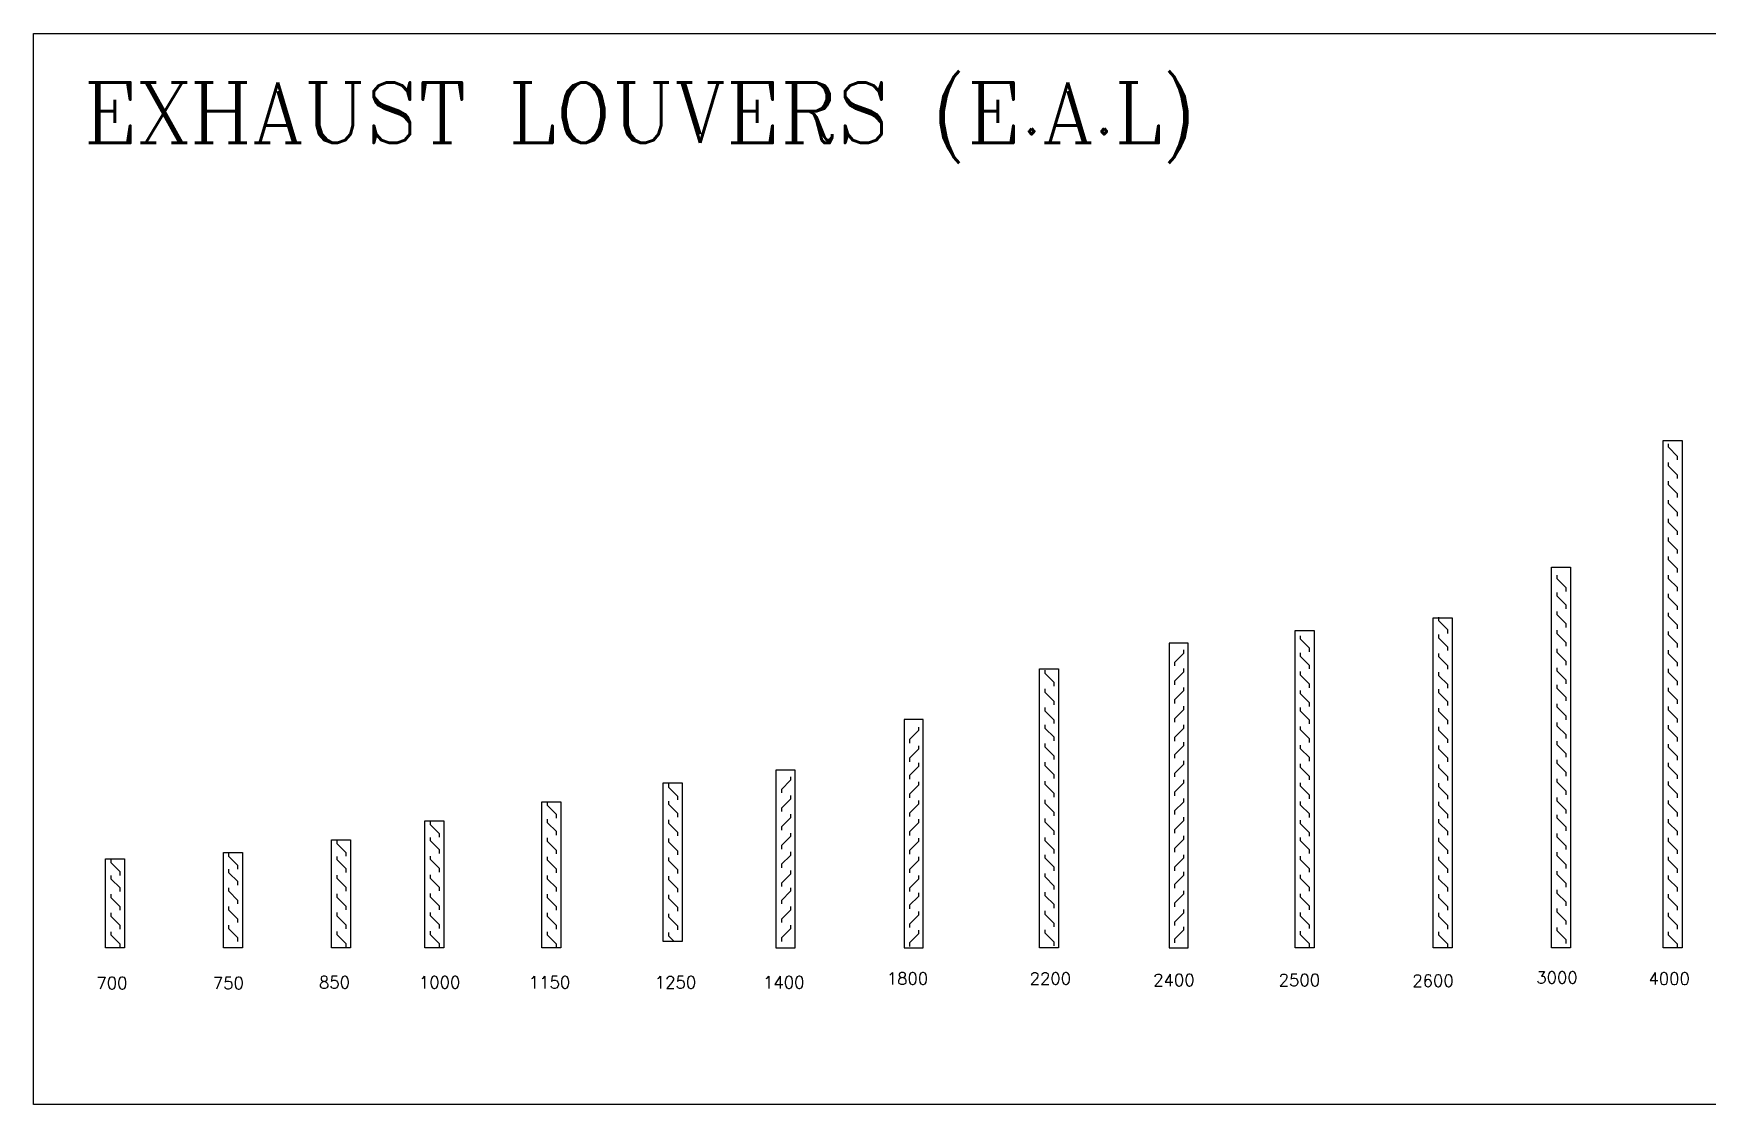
# Model space of a CAD drawing. Extents: x 462150 to 608263, y 35809 to 85242.
# Drawn here: x 558379 to 571571, y 56650 to 65093 of the extents above; entities that cross this region are included whole.
import ezdxf

# ---------------------------------------------------------------- set-up
doc = ezdxf.new("R2010")
doc.units = 0
doc.header["$LTSCALE"] = 500
doc.header["$MEASUREMENT"] = 0
for name, color, linetype in [('AC-LOUVER', 2, 'Continuous'), ('MH-RLD', 2, 'Continuous'), ('PL-W-TEXT', 7, 'Continuous')]:
    doc.layers.add(name, color=color, linetype=linetype)
doc.styles.add('FF-LOOP', font='romanc.shx', dxfattribs={"height": 2})

# ---------------------------------------------------------------- blocks, each defined once
blk = doc.blocks.new('R_ARW')
at = {"color": 2}
blk.add_lwpolyline([(0, 0, 0, 0.45, 0), (0, 1.1, 0, 0, 0), (0, 1.77, 0, 0, 0), (0.22, 2, 0, 0, 0), (-0.22, 2, 0, 0, 0), (0, 2.22, 0, 0, 0), (0, 2.9, 0, 0, 0)], format="xyseb", dxfattribs=at)
blk = doc.blocks.new('EAL-700')
at = {"layer": 'AC-LOUVER'}
blk.add_lwpolyline([(-700, 0), (0, 0), (0, -150), (-700, -150)], close=True, dxfattribs=at)
for points in [[(-571, -35), (-599, -35), (-670, -106), (-698, -106)], [(-444, -35), (-472, -35), (-542, -106), (-570, -106)], [(-296, -35), (-324, -35), (-395, -106), (-423, -106)], [(-148, -35), (-176, -35), (-247, -106), (-275, -106)], [(0, -35), (-28, -35), (-99, -106), (-127, -106)]]:
    blk.add_lwpolyline(points, dxfattribs=at)
at = {"layer": 'MH-RLD', "xscale": -85, "yscale": 85, "zscale": 85}
for p in [(-567, -428), (-167, -428)]:
    blk.add_blockref('R_ARW', p, dxfattribs=at)
blk = doc.blocks.new('EAL-750')
at = {"layer": 'AC-LOUVER'}
blk.add_lwpolyline([(0, 0), (-750, 0), (-750, 150), (0, 150)], close=True, dxfattribs=at)
for points in [[(-700, 35), (-672, 35), (-601, 106), (-573, 106)], [(-552, 35), (-524, 35), (-453, 106), (-425, 106)], [(-404, 35), (-376, 35), (-305, 106), (-277, 106)], [(-256, 35), (-228, 35), (-158, 106), (-130, 106)], [(-129, 35), (-101, 35), (-30, 106), (-2, 106)]]:
    blk.add_lwpolyline(points, dxfattribs=at)
at = {"layer": 'MH-RLD', "xscale": -85, "yscale": 85, "zscale": 85, "rotation": 180}
for p in [(-666, 428), (-380, 428), (-93, 428)]:
    blk.add_blockref('R_ARW', p, dxfattribs=at)
blk = doc.blocks.new('EAL-850')
at = {"layer": 'AC-LOUVER'}
blk.add_lwpolyline([(0, -150), (-850, -150), (-850, 0), (0, 0)], close=True, dxfattribs=at)
for points in [[(-848, -115), (-820, -115), (-749, -44), (-721, -44)], [(-700, -115), (-672, -115), (-601, -44), (-573, -44)], [(-552, -115), (-524, -115), (-453, -44), (-425, -44)], [(-404, -115), (-376, -115), (-305, -44), (-277, -44)], [(-256, -115), (-228, -115), (-158, -44), (-130, -44)], [(-129, -115), (-101, -115), (-30, -44), (-2, -44)]]:
    blk.add_lwpolyline(points, dxfattribs=at)
at = {"layer": 'MH-RLD', "xscale": -85, "yscale": 85, "zscale": 85, "rotation": 180}
for p in [(-705, 278), (-419, 278), (-133, 278)]:
    blk.add_blockref('R_ARW', p, dxfattribs=at)
blk = doc.blocks.new('EAL-1000')
at = {"layer": 'AC-LOUVER'}
blk.add_lwpolyline([(0, -150), (-1000, -150), (-1000, 0), (0, 0)], close=True, dxfattribs=at)
for points in [[(-996, -115), (-968, -115), (-897, -44), (-869, -44)], [(-848, -115), (-820, -115), (-749, -44), (-721, -44)], [(-700, -115), (-672, -115), (-601, -44), (-573, -44)], [(-552, -115), (-524, -115), (-453, -44), (-425, -44)], [(-404, -115), (-376, -115), (-305, -44), (-277, -44)], [(-256, -115), (-228, -115), (-158, -44), (-130, -44)], [(-129, -115), (-101, -115), (-30, -44), (-2, -44)]]:
    blk.add_lwpolyline(points, dxfattribs=at)
at = {"layer": 'MH-RLD', "xscale": -85, "yscale": 85, "zscale": 85, "rotation": 180}
for p in [(-781, 278), (-495, 278), (-208, 278)]:
    blk.add_blockref('R_ARW', p, dxfattribs=at)
blk = doc.blocks.new('EAL-1150')
at = {"layer": 'AC-LOUVER'}
blk.add_lwpolyline([(-1150, 0), (0, 0), (0, -150), (-1150, -150)], close=True, dxfattribs=at)
for points in [[(-1023, -35), (-1051, -35), (-1122, -106), (-1150, -106)], [(-888, -35), (-916, -35), (-986, -106), (-1014, -106)], [(-740, -35), (-768, -35), (-838, -106), (-866, -106)], [(-592, -35), (-620, -35), (-690, -106), (-718, -106)], [(-444, -35), (-472, -35), (-542, -106), (-570, -106)], [(-296, -35), (-324, -35), (-395, -106), (-423, -106)], [(-148, -35), (-176, -35), (-247, -106), (-275, -106)], [(0, -35), (-28, -35), (-99, -106), (-127, -106)]]:
    blk.add_lwpolyline(points, dxfattribs=at)
at = {"layer": 'MH-RLD', "xscale": -85, "yscale": 85, "zscale": 85}
for p in [(-982, -428), (-582, -428), (-182, -428)]:
    blk.add_blockref('R_ARW', p, dxfattribs=at)
blk = doc.blocks.new('EAL-1400')
at = {"layer": 'AC-LOUVER'}
blk.add_lwpolyline([(0, -1400), (0, 0), (-150, 0), (-150, -1400)], close=True, dxfattribs=at)
for points in [[(-35, -52), (-35, -80), (-106, -151), (-106, -179)], [(-35, -200), (-35, -228), (-106, -299), (-106, -327)], [(-35, -348), (-35, -376), (-106, -446), (-106, -474)], [(-35, -496), (-35, -524), (-106, -594), (-106, -622)], [(-35, -644), (-35, -672), (-106, -742), (-106, -770)], [(-35, -792), (-35, -820), (-106, -890), (-106, -918)], [(-35, -927), (-35, -955), (-106, -1026), (-106, -1054)], [(-35, -1075), (-35, -1103), (-106, -1174), (-106, -1202)], [(-35, -1223), (-35, -1251), (-106, -1322), (-106, -1350)]]:
    blk.add_lwpolyline(points, dxfattribs=at)
at = {"layer": 'MH-RLD', "xscale": 85, "yscale": 85, "zscale": 85, "rotation": 270}
for p in [(-428, -99), (-428, -499), (-428, -899), (-428, -1299)]:
    blk.add_blockref('R_ARW', p, dxfattribs=at)
blk = doc.blocks.new('EAL-1800')
at = {"layer": 'AC-LOUVER'}
blk.add_lwpolyline([(0, -1800), (0, 0), (-150, 0), (-150, -1800)], close=True, dxfattribs=at)
for points in [[(-35, -60), (-35, -87), (-106, -158), (-106, -186)], [(-35, -207), (-35, -235), (-106, -306), (-106, -334)], [(-35, -343), (-35, -371), (-106, -442), (-106, -470)], [(-35, -491), (-35, -519), (-106, -590), (-106, -618)], [(-35, -639), (-35, -667), (-106, -738), (-106, -766)], [(-35, -787), (-35, -815), (-106, -886), (-106, -914)], [(-35, -935), (-35, -963), (-106, -1034), (-106, -1062)], [(-35, -1083), (-35, -1111), (-106, -1182), (-106, -1210)], [(-35, -1231), (-35, -1259), (-106, -1329), (-106, -1357)], [(-35, -1367), (-35, -1395), (-106, -1465), (-106, -1493)], [(-35, -1515), (-35, -1542), (-106, -1613), (-106, -1641)], [(-35, -1662), (-35, -1690), (-106, -1761), (-106, -1789)]]:
    blk.add_lwpolyline(points, dxfattribs=at)
at = {"layer": 'MH-RLD', "xscale": 85, "yscale": 85, "zscale": 85, "rotation": 270}
for p in [(-428, -99), (-428, -499), (-428, -899), (-428, -1299), (-428, -1699)]:
    blk.add_blockref('R_ARW', p, dxfattribs=at)
blk = doc.blocks.new('EAL-2200')
at = {"layer": 'AC-LOUVER'}
blk.add_lwpolyline([(0, 0), (0, -2200), (-150, -2200), (-150, 0)], close=True, dxfattribs=at)
for points in [[(-35, -138), (-35, -110), (-106, -39), (-106, -11)], [(-35, -285), (-35, -258), (-106, -187), (-106, -159)], [(-35, -433), (-35, -405), (-106, -335), (-106, -307)], [(-35, -569), (-35, -541), (-106, -471), (-106, -443)], [(-35, -717), (-35, -689), (-106, -618), (-106, -590)], [(-35, -865), (-35, -837), (-106, -766), (-106, -738)], [(-35, -1013), (-35, -985), (-106, -914), (-106, -886)], [(-35, -1161), (-35, -1133), (-106, -1062), (-106, -1034)], [(-35, -1309), (-35, -1281), (-106, -1210), (-106, -1182)], [(-35, -1457), (-35, -1429), (-106, -1358), (-106, -1330)], [(-35, -1593), (-35, -1565), (-106, -1494), (-106, -1466)], [(-35, -1740), (-35, -1713), (-106, -1642), (-106, -1614)], [(-35, -1888), (-35, -1860), (-106, -1790), (-106, -1762)], [(-35, -2036), (-35, -2008), (-106, -1938), (-106, -1910)], [(-35, -2184), (-35, -2156), (-106, -2086), (-106, -2058)]]:
    blk.add_lwpolyline(points, dxfattribs=at)
at = {"layer": 'MH-RLD', "xscale": -85, "yscale": 85, "zscale": 85, "rotation": 270}
for p in [(-428, -101), (-428, -501), (-428, -901), (-428, -1301), (-428, -1701), (-428, -2101)]:
    blk.add_blockref('R_ARW', p, dxfattribs=at)
blk = doc.blocks.new('EAL-2400')
at = {"layer": 'AC-LOUVER'}
blk.add_lwpolyline([(-150, -2400), (-150, 0), (0, 0), (0, -2400)], close=True, dxfattribs=at)
for points in [[(-115, -51), (-115, -79), (-44, -150), (-44, -178)], [(-115, -199), (-115, -227), (-44, -298), (-44, -326)], [(-115, -347), (-115, -375), (-44, -446), (-44, -474)], [(-115, -495), (-115, -523), (-44, -594), (-44, -622)], [(-115, -643), (-115, -671), (-44, -742), (-44, -770)], [(-115, -779), (-115, -807), (-44, -878), (-44, -905)], [(-115, -927), (-115, -955), (-44, -1025), (-44, -1053)], [(-115, -1075), (-115, -1103), (-44, -1173), (-44, -1201)], [(-115, -1223), (-115, -1251), (-44, -1321), (-44, -1349)], [(-115, -1371), (-115, -1399), (-44, -1469), (-44, -1497)], [(-115, -1518), (-115, -1546), (-44, -1617), (-44, -1645)], [(-115, -1666), (-115, -1694), (-44, -1765), (-44, -1793)], [(-115, -1802), (-115, -1830), (-44, -1901), (-44, -1929)], [(-115, -1950), (-115, -1978), (-44, -2049), (-44, -2077)], [(-115, -2098), (-115, -2126), (-44, -2197), (-44, -2225)], [(-115, -2234), (-115, -2262), (-44, -2333), (-44, -2360)]]:
    blk.add_lwpolyline(points, dxfattribs=at)
at = {"layer": 'MH-RLD', "xscale": -85, "yscale": 85, "zscale": 85, "rotation": 90}
for p in [(278, -185), (278, -585), (278, -985), (278, -1385), (278, -1785), (278, -2185)]:
    blk.add_blockref('R_ARW', p, dxfattribs=at)
blk = doc.blocks.new('EAL-2500')
at = {"layer": 'AC-LOUVER'}
blk.add_lwpolyline([(150, 0), (150, -2500), (0, -2500), (0, 0)], close=True, dxfattribs=at)
for points in [[(115, -166), (115, -138), (44, -67), (44, -40)], [(115, -302), (115, -274), (44, -203), (44, -175)], [(115, -450), (115, -422), (44, -351), (44, -323)], [(115, -598), (115, -570), (44, -499), (44, -471)], [(115, -734), (115, -706), (44, -635), (44, -607)], [(115, -882), (115, -854), (44, -783), (44, -755)], [(115, -1029), (115, -1001), (44, -931), (44, -903)], [(115, -1177), (115, -1149), (44, -1079), (44, -1051)], [(115, -1325), (115, -1297), (44, -1227), (44, -1199)], [(115, -1473), (115, -1445), (44, -1375), (44, -1347)], [(115, -1621), (115, -1593), (44, -1522), (44, -1495)], [(115, -1757), (115, -1729), (44, -1658), (44, -1630)], [(115, -1905), (115, -1877), (44, -1806), (44, -1778)], [(115, -2053), (115, -2025), (44, -1954), (44, -1926)], [(115, -2201), (115, -2173), (44, -2102), (44, -2074)], [(115, -2349), (115, -2321), (44, -2250), (44, -2222)], [(115, -2497), (115, -2469), (44, -2398), (44, -2370)]]:
    blk.add_lwpolyline(points, dxfattribs=at)
at = {"layer": 'MH-RLD', "xscale": -85, "yscale": 85, "zscale": 85, "rotation": 270}
for p in [(-278, -215), (-278, -615), (-278, -1015), (-278, -1415), (-278, -1815), (-278, -2215)]:
    blk.add_blockref('R_ARW', p, dxfattribs=at)
blk = doc.blocks.new('EAL-2600')
at = {"layer": 'AC-LOUVER'}
blk.add_lwpolyline([(-150, -2600), (-150, 0), (0, 0), (0, -2600)], close=True, dxfattribs=at)
for points in [[(-115, 0), (-115, -28), (-44, -99), (-44, -127)], [(-115, -148), (-115, -176), (-44, -247), (-44, -275)], [(-115, -296), (-115, -324), (-44, -395), (-44, -423)], [(-115, -444), (-115, -472), (-44, -542), (-44, -570)], [(-115, -592), (-115, -620), (-44, -690), (-44, -718)], [(-115, -740), (-115, -768), (-44, -838), (-44, -866)], [(-115, -888), (-115, -916), (-44, -986), (-44, -1014)], [(-115, -1023), (-115, -1051), (-44, -1122), (-44, -1150)], [(-115, -1171), (-115, -1199), (-44, -1270), (-44, -1298)], [(-115, -1319), (-115, -1347), (-44, -1418), (-44, -1446)], [(-115, -1467), (-115, -1495), (-44, -1566), (-44, -1594)], [(-115, -1615), (-115, -1643), (-44, -1714), (-44, -1742)], [(-115, -1763), (-115, -1791), (-44, -1862), (-44, -1890)], [(-115, -1911), (-115, -1939), (-44, -2010), (-44, -2038)], [(-115, -2047), (-115, -2075), (-44, -2145), (-44, -2173)], [(-115, -2195), (-115, -2223), (-44, -2293), (-44, -2321)], [(-115, -2343), (-115, -2371), (-44, -2441), (-44, -2469)], [(-115, -2478), (-115, -2506), (-44, -2577), (-44, -2605)]]:
    blk.add_lwpolyline(points, dxfattribs=at)
at = {"layer": 'MH-RLD', "xscale": -85, "yscale": 85, "zscale": 85, "rotation": 90}
for p in [(278, -300), (278, -700), (278, -1100), (278, -1500), (278, -1900), (278, -2300)]:
    blk.add_blockref('R_ARW', p, dxfattribs=at)
blk = doc.blocks.new('EAL-3000')
at = {"layer": 'AC-LOUVER'}
blk.add_lwpolyline([(-3000, 150), (0, 150), (0, 0), (-3000, 0)], close=True, dxfattribs=at)
for points in [[(-2809, 115), (-2837, 115), (-2908, 44), (-2936, 44)], [(-2673, 115), (-2701, 115), (-2772, 44), (-2800, 44)], [(-2525, 115), (-2553, 115), (-2624, 44), (-2652, 44)], [(-2377, 115), (-2405, 115), (-2476, 44), (-2504, 44)], [(-2229, 115), (-2257, 115), (-2328, 44), (-2356, 44)], [(-2081, 115), (-2109, 115), (-2180, 44), (-2208, 44)], [(-1946, 115), (-1974, 115), (-2044, 44), (-2072, 44)], [(-1798, 115), (-1826, 115), (-1896, 44), (-1924, 44)], [(-1650, 115), (-1678, 115), (-1748, 44), (-1776, 44)], [(-1502, 115), (-1530, 115), (-1601, 44), (-1628, 44)], [(-1354, 115), (-1382, 115), (-1453, 44), (-1481, 44)], [(-1206, 115), (-1234, 115), (-1305, 44), (-1333, 44)], [(-1058, 115), (-1086, 115), (-1157, 44), (-1185, 44)], [(-922, 115), (-950, 115), (-1021, 44), (-1049, 44)], [(-774, 115), (-802, 115), (-873, 44), (-901, 44)], [(-626, 115), (-654, 115), (-725, 44), (-753, 44)], [(-478, 115), (-506, 115), (-577, 44), (-605, 44)], [(-331, 115), (-359, 115), (-429, 44), (-457, 44)], [(-183, 115), (-211, 115), (-281, 44), (-309, 44)], [(-35, 115), (-63, 115), (-133, 44), (-161, 44)]]:
    blk.add_lwpolyline(points, dxfattribs=at)
at = {"layer": 'MH-RLD', "xscale": -85, "yscale": 85, "zscale": 85}
for p in [(-2700, -278), (-2300, -278), (-1900, -278), (-1500, -278), (-1100, -278), (-700, -278), (-300, -278)]:
    blk.add_blockref('R_ARW', p, dxfattribs=at)
blk = doc.blocks.new('EAL-4000')
at = {"layer": 'AC-LOUVER'}
blk.add_lwpolyline([(150, 0), (150, -4000), (0, -4000), (0, 0)], close=True, dxfattribs=at)
for points in [[(115, -154), (115, -126), (44, -55), (44, -27)], [(115, -302), (115, -274), (44, -203), (44, -175)], [(115, -450), (115, -422), (44, -351), (44, -323)], [(115, -598), (115, -570), (44, -499), (44, -471)], [(115, -746), (115, -718), (44, -647), (44, -619)], [(115, -893), (115, -865), (44, -795), (44, -767)], [(115, -1041), (115, -1013), (44, -943), (44, -915)], [(115, -1189), (115, -1161), (44, -1091), (44, -1063)], [(115, -1337), (115, -1309), (44, -1239), (44, -1211)], [(115, -1485), (115, -1457), (44, -1387), (44, -1359)], [(115, -1633), (115, -1605), (44, -1534), (44, -1506)], [(115, -1781), (115, -1753), (44, -1682), (44, -1654)], [(115, -1929), (115, -1901), (44, -1830), (44, -1802)], [(115, -2077), (115, -2049), (44, -1978), (44, -1950)], [(115, -2225), (115, -2197), (44, -2126), (44, -2098)], [(115, -2373), (115, -2345), (44, -2274), (44, -2246)], [(115, -2521), (115, -2493), (44, -2422), (44, -2394)], [(115, -2669), (115, -2641), (44, -2570), (44, -2542)], [(115, -2817), (115, -2789), (44, -2718), (44, -2690)], [(115, -2964), (115, -2937), (44, -2866), (44, -2838)], [(115, -3112), (115, -3084), (44, -3014), (44, -2986)], [(115, -3260), (115, -3232), (44, -3162), (44, -3134)], [(115, -3408), (115, -3380), (44, -3310), (44, -3282)], [(115, -3556), (115, -3528), (44, -3458), (44, -3430)], [(115, -3704), (115, -3676), (44, -3605), (44, -3577)], [(115, -3852), (115, -3824), (44, -3753), (44, -3725)], [(115, -4000), (115, -3972), (44, -3901), (44, -3873)]]:
    blk.add_lwpolyline(points, dxfattribs=at)
at = {"layer": 'MH-RLD', "xscale": -85, "yscale": 85, "zscale": 85, "rotation": 270}
for p in [(-278, -188), (-278, -588), (-278, -988), (-278, -1388), (-278, -1788), (-278, -2188), (-278, -2588), (-278, -2988), (-278, -3388), (-278, -3788)]:
    blk.add_blockref('R_ARW', p, dxfattribs=at)
blk = doc.blocks.new('EAL-1250')
at = {"layer": 'AC-LOUVER'}
blk.add_lwpolyline([(0, 0), (0, -1250), (-150, -1250), (-150, 0)], close=True, dxfattribs=at)
for points in [[(-35, -135), (-35, -107), (-106, -37), (-106, -9)], [(-35, -271), (-35, -243), (-106, -172), (-106, -144)], [(-35, -419), (-35, -391), (-106, -320), (-106, -292)], [(-35, -567), (-35, -539), (-106, -468), (-106, -440)], [(-35, -715), (-35, -687), (-106, -616), (-106, -588)], [(-35, -863), (-35, -835), (-106, -764), (-106, -736)], [(-35, -1011), (-35, -983), (-106, -912), (-106, -884)], [(-35, -1159), (-35, -1131), (-106, -1060), (-106, -1032)], [(-64, -1250), (-106, -1208), (-106, -1180)]]:
    blk.add_lwpolyline(points, dxfattribs=at)
at = {"layer": 'MH-RLD', "xscale": -85, "yscale": 85, "zscale": 85, "rotation": 270}
for p in [(-428, -225), (-428, -625), (-428, -1025)]:
    blk.add_blockref('R_ARW', p, dxfattribs=at)

msp = doc.modelspace()

# ---------------------------------------------------------------- linework, layer by layer
msp.add_lwpolyline([(558379, 65092.7), (576002.8, 65092.7), (576002.8, 56649.7), (558379, 56649.7)], close=True)

# ---------------------------------------------------------------- block references
at = {"layer": 'AC-LOUVER'}
for name, p in [('EAL-4000', (571220.9, 61885.3)), ('EAL-2500', (568320.7, 60385.3)), ('EAL-2200', (566457, 60085.3)), ('EAL-1800', (565389.3, 59685.3)), ('EAL-1400', (564380.2, 59285.3)), ('EAL-1250', (563492.2, 59186.1))]:
    msp.add_blockref(name, p, dxfattribs=at)
for name, p, rotation in [('EAL-3000', (570342.2, 57885.3), 270), ('EAL-2600', (569410.1, 57885.3), 180), ('EAL-1150', (562534.6, 57885.3), 270), ('EAL-1000', (561462.6, 58885.3), 90), ('EAL-850', (560726.9, 58735.3), 90), ('EAL-700', (559096.3, 57885.3), 270), ('EAL-750', (560025.2, 58635.3), 90)]:
    msp.add_blockref(name, p, dxfattribs=dict(at, rotation=rotation))
at = {"layer": 'AC-LOUVER', "xscale": -1}
msp.add_blockref('EAL-2400', (567328, 60285.3), dxfattribs=at)

# ---------------------------------------------------------------- texts
at = {"layer": 'PL-W-TEXT', "style": 'FF-LOOP'}
for s, height, p in [('EXHAUST LOUVERS (E.A.L)', 476.28, (558773.9, 64230, 0)), ('700', 95.26, (558874.7, 57559.5)), ('750', 95.26, (559792.2, 57559.5)), ('850', 95.26, (560628.9, 57565.4)), ('1000', 95.26, (561416.4, 57565.4)), ('1150', 95.26, (562282.6, 57565.4)), ('1250', 95.26, (563275.2, 57565.4)), ('1400', 95.26, (564128.2, 57565.4)), ('1800', 95.26, (565103.3, 57595.3)), ('2200', 95.26, (566229.2, 57595.3)), ('2400', 95.26, (567203, 57583.3)), ('2500', 95.26, (568191.8, 57583.3)), ('2600', 95.26, (569244.8, 57577.4)), ('3000', 95.26, (570221.8, 57603.2)), ('4000', 95.26, (571105.9, 57595))]:
    msp.add_text(s, height=height, dxfattribs=at).set_placement(p)

doc.saveas('drawing.dxf')
